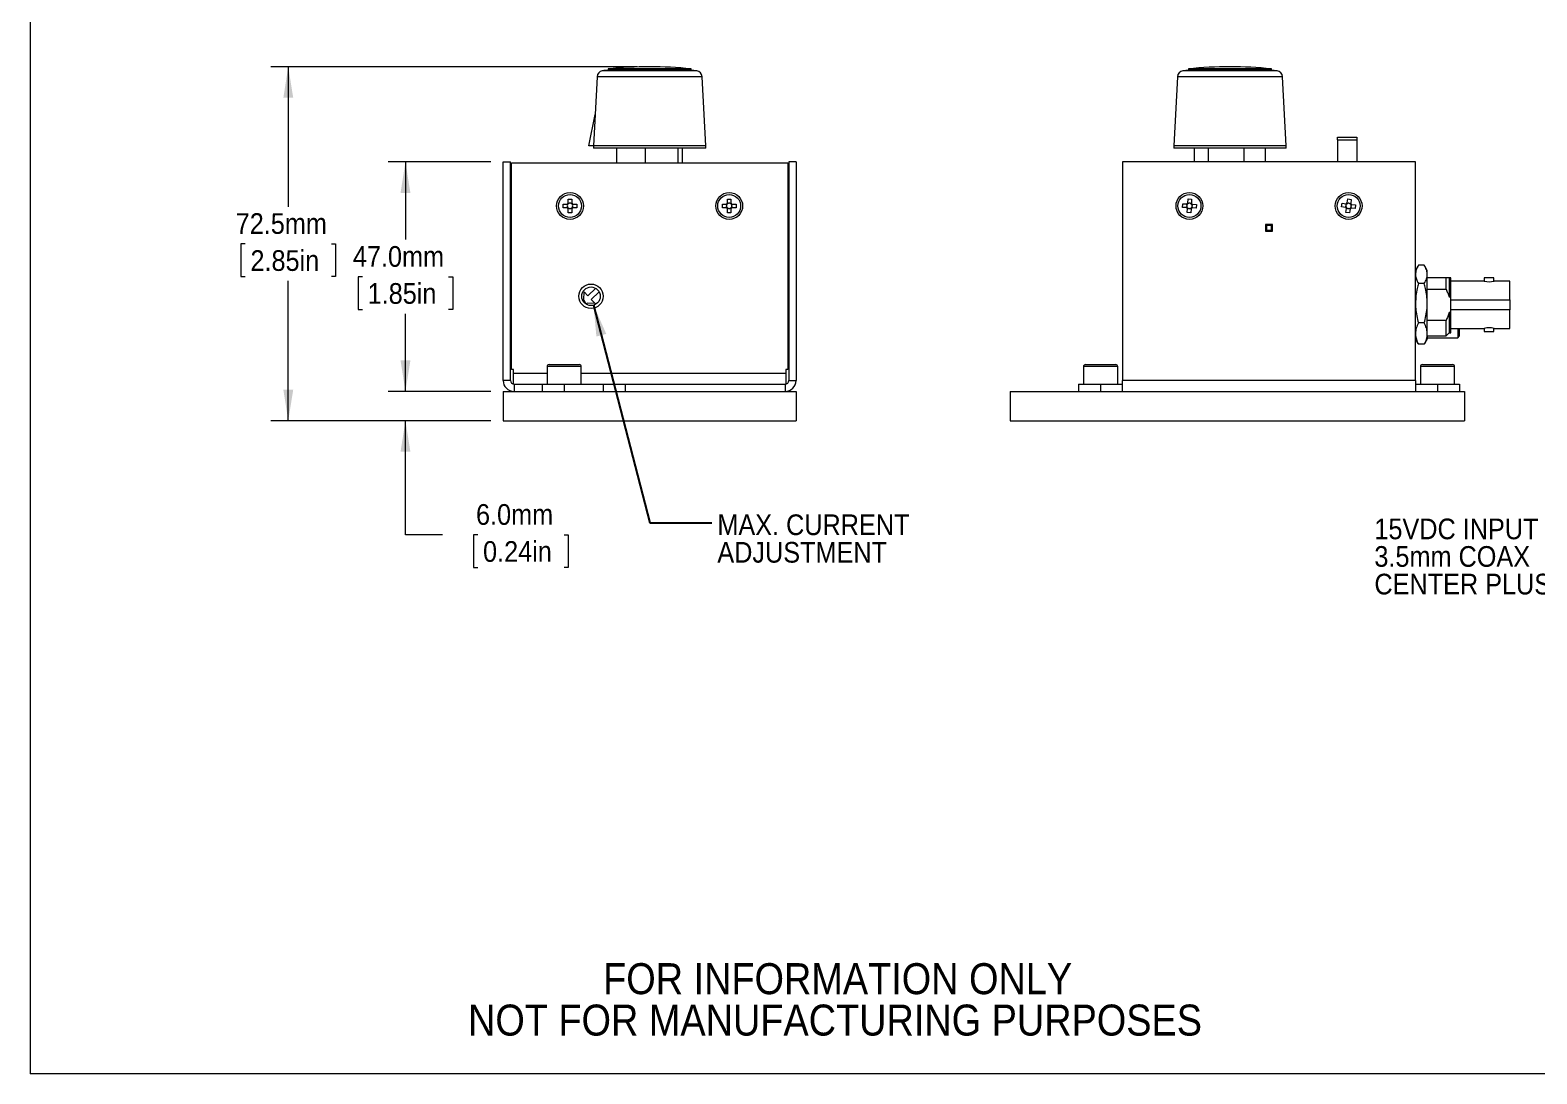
# Model space of a CAD drawing. Header units: millimetres. Extents: x 2 to 278, y 1 to 215.
# Drawn here: x 1.6 to 155.9, y 0.9 to 107.8 of the extents above; entities that cross this region are included whole.
import ezdxf

# ---------------------------------------------------------------- set-up
doc = ezdxf.new("R2010")
doc.units = ezdxf.units.MM
doc.styles.add('SLDTEXTSTYLE0', font='GOTHIC.TTF', dxfattribs={"width": 0.913})
doc.styles.get("Standard").update_dxf_attribs({"font": 'GOTHIC.TTF'})
doc.dimstyles.new('SLDDIMSTYLE0', dxfattribs={"dimtxt": 2.116667, "dimasz": 3.175, "dimexe": 0, "dimexo": 0.0625, "dimgap": 0.529167, "dimtad": 0, "dimtih": 1, "dimtoh": 1, "dimdec": 1, "dimlfac": 2, "dimrnd": 1e-09, "dimzin": 4, "dimdsep": 46, "dimtxsty": 'SLDTEXTSTYLE0', "dimsah": 1, "dimcen": 0.09, "dimadec": 0, "dimazin": 1, "dimtfac": 1, "dimtdec": 1, "dimtofl": 0, "dimtmove": 0, "dimatfit": 3, "dimfxl": 1, "dimfrac": 2, "dimtolj": 1, "dimtzin": 12, "dimarcsym": 0})
doc.dimstyles.new('SLDDIMSTYLE1', dxfattribs={"dimtxt": 2.116667, "dimasz": 3.175, "dimexe": 0, "dimexo": 0.0625, "dimgap": 0.529167, "dimtad": 0, "dimtih": 1, "dimtoh": 1, "dimdec": 1, "dimlfac": 2, "dimrnd": 1e-09, "dimzin": 12, "dimdsep": 46, "dimtxsty": 'SLDTEXTSTYLE0', "dimsah": 1, "dimcen": 0.09, "dimadec": 0, "dimazin": 3, "dimtfac": 1, "dimtdec": 1, "dimtofl": 0, "dimtmove": 0, "dimatfit": 3, "dimfxl": 1, "dimfrac": 2, "dimtolj": 1, "dimtzin": 12, "dimarcsym": 0})
doc.dimstyles.new('SLDDIMSTYLE2', dxfattribs={"dimtxt": 2.116667, "dimasz": 3.175, "dimexe": 0, "dimexo": 0.0625, "dimgap": 0.529167, "dimtad": 0, "dimtih": 1, "dimtoh": 1, "dimdec": 1, "dimlfac": 2, "dimrnd": 1e-09, "dimzin": 4, "dimdsep": 46, "dimtxsty": 'SLDTEXTSTYLE0', "dimsah": 1, "dimcen": 0.09, "dimadec": 0, "dimazin": 1, "dimtfac": 1, "dimtdec": 1, "dimtmove": 0, "dimatfit": 0, "dimfxl": 1, "dimfrac": 2, "dimtolj": 1, "dimtzin": 12, "dimarcsym": 0})
doc.dimstyles.new('SLDDIMSTYLE3', dxfattribs={"dimtxt": 0.18, "dimasz": 3.175, "dimexe": 0, "dimexo": 0.0625, "dimgap": 0, "dimtad": 0, "dimtih": 1, "dimtoh": 1, "dimdec": 0, "dimrnd": 1e-09, "dimzin": 0, "dimdsep": 46, "dimtxsty": 'STANDARD', "dimsah": 1, "dimcen": 0.09, "dimadec": 0, "dimazin": 0, "dimtfac": 3.175, "dimtdec": 0, "dimtofl": 0, "dimtmove": 0, "dimatfit": 3, "dimfxl": 1, "dimfrac": 2, "dimtolj": 1, "dimtzin": 0, "dimarcsym": 0})

# ---------------------------------------------------------------- blocks, each defined once
blk = doc.blocks.new('SW_NOTE_2')
at = {"color": 0, "linetype": 'Continuous', "lineweight": 0, "char_height": 3.175, "attachment_point": 2, "style": 'SLDTEXTSTYLE0'}
for s, insert in [('FOR INFORMATION ONLY ', (25.65, 4.06)), ('NOT FOR MANUFACTURING PURPOSES', (25.38, -0.18))]:
    blk.add_mtext(s, dxfattribs=dict(at, insert=insert))
blk = doc.blocks.new('_D_6')
at = {"color": 7, "linetype": 'Continuous', "lineweight": 0}
for p, q in [((63.74, 104.03), (26.24, 104.03)), ((28.01, 104.03), (28.01, 89.69)), ((23.6, 85.9), (23.17, 85.9)), ((23.17, 85.9), (23.17, 82.54)), ((32.43, 85.9), (32.86, 85.9)), ((32.86, 85.9), (32.86, 82.54)), ((23.17, 82.54), (23.6, 82.54)), ((28.01, 67.78), (28.01, 82.11)), ((32.86, 82.54), (32.43, 82.54)), ((48.74, 67.78), (26.24, 67.78))]:
    blk.add_line(p, q, dxfattribs=at)
for points in [[(28.01, 104.03), (27.51, 100.85), (28.52, 100.85)], [(28.01, 67.78), (28.52, 70.95), (27.51, 70.95)]]:
    blk.add_solid(points, dxfattribs=at)
at = {"color": 7, "linetype": 'Continuous', "lineweight": 0, "char_height": 2.117, "attachment_point": 1, "style": 'SLDTEXTSTYLE0'}
for s, insert in [('72.5mm', (22.63, 89.03)), ('2.85in', (24.14, 85.24))]:
    blk.add_mtext(s, dxfattribs=dict(at, insert=insert))
blk = doc.blocks.new('_D_7')
at = {"color": 7, "linetype": 'Continuous', "lineweight": 0}
for p, q in [((40.01, 70.78), (40.01, 77.13)), ((48.74, 70.78), (38.24, 70.78)), ((48.74, 67.78), (38.24, 67.78)), ((40.01, 56.11), (40.01, 67.78)), ((43.82, 56.11), (40.01, 56.11)), ((47.42, 56.11), (46.99, 56.11)), ((46.99, 56.11), (46.99, 52.74)), ((56.25, 56.11), (56.68, 56.11)), ((56.68, 56.11), (56.68, 52.74)), ((46.99, 52.74), (47.42, 52.74)), ((56.68, 52.74), (56.25, 52.74))]:
    blk.add_line(p, q, dxfattribs=at)
for points in [[(40.01, 70.78), (40.52, 73.95), (39.51, 73.95)], [(40.01, 67.78), (39.51, 64.6), (40.52, 64.6)]]:
    blk.add_solid(points, dxfattribs=at)
at = {"color": 7, "linetype": 'Continuous', "lineweight": 0, "char_height": 2.117, "attachment_point": 1, "style": 'SLDTEXTSTYLE0'}
for s, insert in [('6.0mm', (47.24, 59.24)), ('0.24in', (47.96, 55.45))]:
    blk.add_mtext(s, dxfattribs=dict(at, insert=insert))
blk = doc.blocks.new('_D_8')
at = {"color": 7, "linetype": 'Continuous', "lineweight": 0}
for p, q in [((48.74, 94.28), (38.24, 94.28)), ((40.01, 94.28), (40.01, 86.32)), ((35.6, 82.53), (35.17, 82.53)), ((35.17, 82.53), (35.17, 79.16)), ((44.43, 82.53), (44.86, 82.53)), ((44.86, 82.53), (44.86, 79.16)), ((35.17, 79.16), (35.6, 79.16)), ((40.01, 70.78), (40.01, 78.73)), ((44.86, 79.16), (44.43, 79.16)), ((48.74, 70.78), (38.24, 70.78))]:
    blk.add_line(p, q, dxfattribs=at)
for points in [[(40.01, 94.28), (39.51, 91.1), (40.52, 91.1)], [(40.01, 70.78), (40.52, 73.95), (39.51, 73.95)]]:
    blk.add_solid(points, dxfattribs=at)
at = {"color": 7, "linetype": 'Continuous', "lineweight": 0, "char_height": 2.117, "attachment_point": 1, "style": 'SLDTEXTSTYLE0'}
for s, insert in [('47.0mm', (34.63, 85.66)), ('1.85in', (36.14, 81.87))]:
    blk.add_mtext(s, dxfattribs=dict(at, insert=insert))
blk = doc.blocks.new('SW_NOTE_5')
at = {"color": 0, "linetype": 'Continuous', "lineweight": 0, "attachment_point": 1, "style": 'SLDTEXTSTYLE0'}
for s, insert, char_height in [('MAX. CURRENT ', (0.56, 0.87), 2.1167), ('ADJUSTMENT', (0.56, -1.95), 2.117)]:
    blk.add_mtext(s, dxfattribs=dict(at, insert=insert, char_height=char_height))
blk = doc.blocks.new('SW_NOTE_6')
at = {"color": 0, "linetype": 'Continuous', "lineweight": 0, "attachment_point": 1, "style": 'SLDTEXTSTYLE0'}
for s, insert, char_height in [('15VDC INPUT', (-25.54, 6.53), 2.1167), ('3.5mm COAX', (-25.54, 3.71), 2.117), ('CENTER PLUS POLE', (-25.54, 0.88), 2.1167)]:
    blk.add_mtext(s, dxfattribs=dict(at, insert=insert, char_height=char_height))

msp = doc.modelspace()

# ---------------------------------------------------------------- linework, layer by layer
at = {"color": 7, "linetype": 'Continuous', "lineweight": 0}
for p, q in [((1.579, 214.645), (1.579, 0.903)), ((60.764, 103.676), (60.172, 103.593)), ((69.856, 103.593), (60.172, 103.593)), ((60.31, 103.612), (60.323, 103.676)), ((60.323, 103.676), (60.758, 103.676)), ((60.758, 103.675), (60.758, 103.676)), ((60.764, 103.801), (60.764, 103.676)), ((68.422, 103.801), (60.764, 103.801)), ((69.264, 103.676), (60.764, 103.676)), ((65.015, 104.026), (65.013, 104.026)), ((69.264, 103.801), (68.422, 103.801)), ((69.264, 103.676), (69.264, 103.801)), ((69.856, 103.593), (69.264, 103.676)), ((120.195, 103.676), (119.603, 103.593)), ((129.287, 103.593), (119.603, 103.593)), ((120.195, 103.801), (120.195, 103.676)), ((121.906, 103.801), (120.195, 103.801)), ((128.695, 103.676), (120.195, 103.676)), ((128.695, 103.801), (121.906, 103.801)), ((124.446, 104.026), (124.444, 104.026)), ((128.695, 103.676), (128.695, 103.801)), ((129.287, 103.593), (128.695, 103.676)), ((59.635, 103.007), (59.264, 95.926)), ((70.393, 103.007), (59.635, 103.007)), ((70.764, 95.926), (70.393, 103.007)), ((119.066, 103.007), (118.695, 95.926)), ((129.824, 103.007), (119.066, 103.007)), ((130.195, 95.926), (129.824, 103.007)), ((58.799, 95.926), (59.433, 99.151)), ((59.274, 95.926), (58.799, 95.926)), ((59.264, 95.926), (59.264, 95.676)), ((70.764, 95.926), (59.264, 95.926)), ((69.625, 95.676), (59.264, 95.676)), ((61.647, 94.176), (61.647, 95.676)), ((64.587, 94.176), (64.587, 95.676)), ((67.954, 94.176), (67.954, 95.676)), ((68.381, 94.176), (68.381, 95.676)), ((70.764, 95.676), (69.625, 95.676)), ((70.764, 95.676), (70.764, 95.926)), ((118.695, 95.926), (118.695, 95.676)), ((130.195, 95.926), (118.695, 95.926)), ((121.01, 95.676), (118.695, 95.676)), ((120.804, 94.276), (120.804, 95.676)), ((130.195, 95.676), (121.01, 95.676)), ((122.255, 94.276), (122.255, 95.676)), ((125.896, 94.276), (125.896, 95.676)), ((128.086, 94.276), (128.086, 95.676)), ((130.195, 95.676), (130.195, 95.926)), ((135.445, 96.801), (137.445, 96.801)), ((135.445, 96.551), (135.445, 96.801)), ((135.445, 96.551), (135.445, 94.276)), ((135.445, 96.551), (137.445, 96.551)), ((137.445, 96.801), (137.445, 96.551)), ((137.445, 96.551), (137.445, 94.276)), ((50.014, 71.901), (50.014, 94.276)), ((50.014, 94.276), (50.764, 94.276)), ((50.764, 71.901), (50.764, 94.276)), ((50.864, 73.026), (50.864, 94.176)), ((50.864, 94.176), (79.164, 94.176)), ((79.164, 94.176), (79.164, 73.026)), ((79.264, 94.276), (79.264, 71.901)), ((80.014, 94.276), (79.264, 94.276)), ((80.014, 94.276), (80.014, 71.901)), ((113.445, 94.276), (113.445, 71.901)), ((143.445, 94.276), (113.445, 94.276)), ((143.445, 71.901), (143.445, 94.276)), ((56.164, 89.961), (56.58, 89.961)), ((56.164, 89.591), (56.164, 89.961)), ((56.58, 89.591), (56.164, 89.591)), ((56.595, 89.847), (56.595, 89.961)), ((56.595, 89.591), (56.595, 89.705)), ((56.679, 90.476), (57.049, 90.476)), ((56.679, 90.059), (56.679, 90.476)), ((56.679, 90.044), (56.793, 90.044)), ((56.793, 89.507), (56.679, 89.507)), ((56.679, 89.076), (56.679, 89.492)), ((56.935, 90.044), (57.049, 90.044)), ((57.049, 89.507), (56.935, 89.507)), ((57.049, 90.476), (57.049, 90.059)), ((57.049, 89.492), (57.049, 89.076)), ((57.133, 89.961), (57.133, 89.847)), ((57.133, 89.705), (57.133, 89.591)), ((57.147, 89.961), (57.564, 89.961)), ((57.564, 89.591), (57.147, 89.591)), ((57.564, 89.961), (57.564, 89.591)), ((72.464, 89.961), (72.88, 89.961)), ((72.464, 89.591), (72.464, 89.961)), ((72.88, 89.591), (72.464, 89.591)), ((72.895, 89.847), (72.895, 89.961)), ((72.895, 89.591), (72.895, 89.705)), ((72.979, 90.476), (73.349, 90.476)), ((72.979, 90.059), (72.979, 90.476)), ((72.979, 90.044), (73.093, 90.044)), ((73.093, 89.507), (72.979, 89.507)), ((72.979, 89.076), (72.979, 89.492)), ((73.235, 90.044), (73.349, 90.044)), ((73.349, 89.507), (73.235, 89.507)), ((73.349, 90.476), (73.349, 90.059)), ((73.349, 89.492), (73.349, 89.076)), ((73.433, 89.961), (73.433, 89.847)), ((73.433, 89.705), (73.433, 89.591)), ((73.447, 89.961), (73.864, 89.961)), ((73.864, 89.591), (73.447, 89.591)), ((73.864, 89.961), (73.864, 89.591)), ((119.586, 89.63), (119.606, 90)), ((120.001, 89.607), (119.586, 89.63)), ((119.606, 90), (120.022, 89.976)), ((120.016, 89.606), (120.023, 89.72)), ((120.031, 89.862), (120.037, 89.976)), ((120.071, 89.087), (120.094, 89.503)), ((120.209, 89.511), (120.095, 89.518)), ((120.125, 90.054), (120.239, 90.048)), ((120.126, 90.069), (120.15, 90.485)), ((120.15, 90.485), (120.519, 90.464)), ((120.464, 89.497), (120.351, 89.503)), ((120.381, 90.04), (120.495, 90.034)), ((120.519, 90.464), (120.496, 90.048)), ((120.559, 89.69), (120.553, 89.576)), ((120.574, 89.945), (120.567, 89.832)), ((120.983, 89.552), (120.567, 89.575)), ((120.588, 89.945), (121.004, 89.921)), ((121.004, 89.921), (120.983, 89.552)), ((135.877, 89.68), (135.924, 90.047)), ((136.29, 89.628), (135.877, 89.68)), ((135.924, 90.047), (136.337, 89.995)), ((136.305, 89.626), (136.319, 89.739)), ((136.324, 89.104), (136.376, 89.518)), ((136.337, 89.88), (136.351, 89.993)), ((136.491, 89.518), (136.378, 89.532)), ((136.445, 90.066), (136.558, 90.051)), ((136.447, 90.08), (136.499, 90.493)), ((136.499, 90.493), (136.866, 90.447)), ((136.745, 89.486), (136.632, 89.5)), ((136.699, 90.033), (136.812, 90.019)), ((136.866, 90.447), (136.814, 90.034)), ((136.853, 89.671), (136.838, 89.559)), ((137.266, 89.504), (136.853, 89.557)), ((136.885, 89.926), (136.87, 89.813)), ((136.899, 89.924), (137.313, 89.872)), ((137.313, 89.872), (137.266, 89.504)), ((57.049, 89.076), (56.679, 89.076)), ((73.349, 89.076), (72.979, 89.076)), ((79.164, 88.017), (79.264, 88.026)), ((120.44, 89.066), (120.071, 89.087)), ((120.464, 89.482), (120.44, 89.066)), ((136.691, 89.058), (136.324, 89.104)), ((136.743, 89.471), (136.691, 89.058)), ((79.164, 87.035), (79.264, 87.026)), ((128.795, 87.876), (128.095, 87.876)), ((128.095, 87.876), (128.095, 87.176)), ((128.195, 87.775), (128.095, 87.876)), ((128.195, 87.276), (128.095, 87.176)), ((128.095, 87.176), (128.795, 87.176)), ((128.195, 87.775), (128.195, 87.276)), ((128.694, 87.775), (128.195, 87.775)), ((128.195, 87.276), (128.694, 87.276)), ((128.694, 87.775), (128.795, 87.876)), ((128.694, 87.276), (128.694, 87.775)), ((128.694, 87.276), (128.795, 87.176)), ((128.795, 87.176), (128.795, 87.876)), ((143.69, 83.604), (143.445, 83.161)), ((144.345, 83.699), (143.745, 83.699)), ((144.645, 83.161), (144.4, 83.604)), ((144.345, 81.838), (143.745, 81.838)), ((144.645, 82.768), (144.645, 83.161)), ((144.645, 79.815), (144.645, 82.768)), ((146.567, 82.422), (144.645, 82.422)), ((146.567, 81.252), (146.567, 82.422)), ((146.884, 82.422), (146.884, 80.453)), ((147.075, 82.422), (146.884, 82.422)), ((147.075, 80.453), (147.075, 82.422)), ((150.491, 82.066), (147.075, 82.066)), ((150.491, 82.422), (150.491, 82.066)), ((151.482, 82.422), (150.491, 82.422)), ((151.482, 82.066), (151.482, 82.422)), ((153.107, 82.066), (151.482, 82.066)), ((153.107, 80.175), (153.107, 82.066)), ((58.279, 80.175), (58.302, 80.988)), ((58.302, 80.988), (58.697, 80.57)), ((58.697, 80.57), (59.508, 81.337)), ((59.852, 80.974), (59.04, 80.207)), ((144.645, 81.252), (146.567, 81.252)), ((146.884, 80.453), (147.075, 80.453)), ((147.075, 78.853), (147.075, 80.453)), ((58.176, 80.078), (58.279, 80.175)), ((58.622, 79.812), (58.519, 79.715)), ((59.435, 79.789), (58.622, 79.812)), ((59.04, 80.207), (59.435, 79.789)), ((144.645, 76.7), (144.645, 79.815)), ((147.075, 78.853), (146.884, 78.853)), ((146.884, 78.853), (146.884, 76.796)), ((147.075, 80.175), (153.107, 80.175)), ((153.107, 79.131), (147.075, 79.131)), ((147.075, 76.796), (147.075, 78.853)), ((153.107, 80.175), (153.107, 79.131)), ((153.107, 77.24), (153.107, 79.131)), ((144.345, 77.792), (143.745, 77.792)), ((146.567, 78.055), (144.645, 78.055)), ((146.567, 76.478), (146.567, 78.055)), ((147.075, 77.24), (150.491, 77.24)), ((147.77, 77.24), (147.77, 76.276)), ((147.92, 77.24), (147.92, 76.426)), ((150.491, 77.24), (150.491, 76.91)), ((151.482, 77.24), (153.107, 77.24)), ((151.482, 76.91), (151.482, 77.24)), ((143.445, 76.146), (143.69, 75.703)), ((143.745, 75.608), (143.692, 75.704)), ((144.345, 75.608), (143.745, 75.608)), ((144.398, 75.704), (144.345, 75.608)), ((144.4, 75.703), (144.645, 76.146)), ((144.616, 76.026), (144.67, 76.226)), ((144.645, 76.146), (144.645, 76.7)), ((144.645, 76.478), (146.567, 76.478)), ((144.67, 76.226), (144.67, 76.478)), ((144.67, 76.276), (147.77, 76.276)), ((146.567, 76.478), (146.884, 76.796)), ((146.884, 76.796), (147.075, 76.796)), ((147.77, 76.276), (147.92, 76.426)), ((150.491, 76.91), (151.482, 76.91)), ((51.064, 73.026), (50.864, 73.026)), ((51.064, 72.644), (51.064, 73.026)), ((51.064, 71.533), (51.064, 72.644)), ((51.064, 72.644), (54.514, 72.644)), ((54.514, 73.326), (54.514, 71.526)), ((58.014, 73.326), (54.514, 73.326)), ((54.714, 73.526), (57.814, 73.526)), ((58.014, 71.526), (58.014, 73.326)), ((58.014, 72.644), (78.964, 72.644)), ((79.164, 73.026), (78.964, 73.026)), ((78.964, 73.026), (78.964, 72.644)), ((78.964, 72.644), (78.964, 71.533)), ((109.445, 73.326), (109.445, 71.526)), ((112.945, 73.326), (109.445, 73.326)), ((109.645, 73.526), (112.744, 73.526)), ((112.744, 73.526), (112.745, 73.526)), ((112.945, 71.526), (112.945, 73.326)), ((143.945, 73.326), (143.945, 71.526)), ((147.445, 73.326), (143.945, 73.326)), ((144.145, 73.526), (147.245, 73.526)), ((147.445, 71.526), (147.445, 73.326)), ((50.764, 71.901), (50.014, 71.901)), ((51.139, 71.526), (51.139, 70.776)), ((51.139, 71.526), (54.014, 71.526)), ((54.014, 71.526), (54.014, 70.776)), ((54.014, 71.526), (56.264, 71.526)), ((56.264, 71.526), (56.264, 70.776)), ((56.264, 71.526), (60.264, 71.526)), ((60.264, 71.526), (60.264, 70.776)), ((60.264, 71.526), (62.514, 71.526)), ((62.514, 71.526), (62.514, 70.776)), ((62.514, 71.526), (78.889, 71.526)), ((78.889, 71.526), (78.889, 70.776)), ((79.264, 71.901), (80.014, 71.901)), ((108.945, 71.526), (108.945, 70.776)), ((108.945, 71.526), (111.195, 71.526)), ((111.195, 71.526), (111.195, 70.776)), ((111.195, 71.526), (113.445, 71.526)), ((143.445, 71.901), (113.445, 71.901)), ((113.445, 70.776), (113.445, 71.901)), ((143.445, 71.901), (143.445, 70.776)), ((143.445, 71.526), (145.695, 71.526)), ((145.695, 71.526), (145.695, 70.776)), ((145.695, 71.526), (147.945, 71.526)), ((147.945, 71.526), (147.945, 70.776)), ((50.014, 70.776), (50.014, 67.776)), ((50.014, 70.776), (80.014, 70.776)), ((80.014, 70.776), (80.014, 67.776)), ((101.945, 70.776), (101.945, 67.776)), ((101.945, 70.776), (148.445, 70.776)), ((148.445, 70.776), (148.445, 67.776)), ((50.014, 67.776), (80.014, 67.776)), ((101.945, 67.776), (148.445, 67.776)), ((277.989, 0.903), (1.579, 0.903))]:
    msp.add_line(p, q, dxfattribs=at)
at = {"color": 7, "linetype": 'Continuous', "lineweight": 0, "flags": 128}
msp.add_lwpolyline([(58.241, 80.139), (58.37, 79.944), (58.482, 79.739)], dxfattribs=at)
at = {"color": 7, "linetype": 'Continuous', "lineweight": 0}
for centre, radius in [((56.864, 89.776), 1.375), ((73.164, 89.776), 1.375), ((120.295, 89.776), 1.375), ((136.595, 89.776), 1.375), ((56.864, 89.776), 1.175), ((73.164, 89.776), 1.175), ((120.295, 89.776), 1.175), ((136.595, 89.776), 1.175), ((59.014, 80.526), 1.25), ((59.014, 80.526), 0.95)]:
    msp.add_circle(centre, radius, dxfattribs=at)
for centre, radius, start, end in [((60.259, 102.974), 0.625, 98, 177), ((65.013, 63.788), 40.238, 90, 96.06196), ((65.015, 63.788), 40.238, 83.93804, 90), ((69.769, 102.974), 0.625, 3, 82), ((119.69, 102.974), 0.625, 98, 177), ((124.444, 63.788), 40.238, 90, 96.06196), ((124.446, 63.788), 40.238, 83.93804, 90), ((129.2, 102.974), 0.625, 3, 82), ((50.888, 90.701), 0.3, 245.5302, 265.36084), ((56.864, 89.776), 0.338, 123.13067, 146.86933), ((56.864, 89.776), 0.338, 213.13067, 236.86933), ((56.864, 89.776), 0.278, 165.15973, 194.84027), ((56.864, 89.776), 0.278, 138.28179, 165.15973), ((56.864, 89.776), 0.278, 194.84027, 221.71821), ((56.864, 89.776), 0.278, 131.71821, 138.28179), ((56.864, 89.776), 0.278, 221.71821, 228.28179), ((56.864, 89.776), 0.278, 104.84027, 131.71821), ((56.864, 89.776), 0.278, 228.28179, 255.15973), ((56.864, 89.776), 0.278, 75.15973, 104.84027), ((56.864, 89.776), 0.278, 255.15973, 284.84027), ((56.864, 89.776), 0.278, 48.28179, 75.15973), ((56.864, 89.776), 0.278, 284.84027, 311.71821), ((56.864, 89.776), 0.338, 33.13067, 56.86933), ((56.864, 89.776), 0.278, 41.71821, 48.28179), ((56.864, 89.776), 0.338, 303.13067, 326.86933), ((56.864, 89.776), 0.278, 311.71821, 318.28179), ((56.864, 89.776), 0.278, 14.84027, 41.71821), ((56.864, 89.776), 0.278, 318.28179, 345.15973), ((56.864, 89.776), 0.278, 345.15973, 14.84027), ((73.164, 89.776), 0.338, 123.13067, 146.86933), ((73.164, 89.776), 0.338, 213.13067, 236.86933), ((73.164, 89.776), 0.278, 165.15973, 194.84027), ((73.164, 89.776), 0.278, 138.28179, 165.15973), ((73.164, 89.776), 0.278, 194.84027, 221.71821), ((73.164, 89.776), 0.278, 131.71821, 138.28179), ((73.164, 89.776), 0.278, 221.71821, 228.28179), ((73.164, 89.776), 0.278, 104.84027, 131.71821), ((73.164, 89.776), 0.278, 228.28179, 255.15973), ((73.164, 89.776), 0.278, 75.15973, 104.84027), ((73.164, 89.776), 0.278, 255.15973, 284.84027), ((73.164, 89.776), 0.278, 48.28179, 75.15973), ((73.164, 89.776), 0.278, 284.84027, 311.71821), ((73.164, 89.776), 0.338, 33.13067, 56.86933), ((73.164, 89.776), 0.278, 41.71821, 48.28179), ((73.164, 89.776), 0.338, 303.13067, 326.86933), ((73.164, 89.776), 0.278, 311.71821, 318.28179), ((73.164, 89.776), 0.278, 14.84027, 41.71821), ((73.164, 89.776), 0.278, 318.28179, 345.15973), ((73.164, 89.776), 0.278, 345.15973, 14.84027), ((79.14, 90.701), 0.3, 274.63916, 294.4698), ((120.295, 89.776), 0.338, 209.90269, 233.64135), ((120.295, 89.776), 0.278, 161.93175, 191.61229), ((120.295, 89.776), 0.338, 119.90269, 143.64135), ((120.295, 89.776), 0.278, 191.61229, 218.49023), ((120.295, 89.776), 0.278, 135.05381, 161.93175), ((120.295, 89.776), 0.278, 218.49023, 225.05381), ((120.295, 89.776), 0.278, 128.49023, 135.05381), ((120.295, 89.776), 0.278, 225.05381, 251.93175), ((120.295, 89.776), 0.278, 101.61229, 128.49023), ((120.295, 89.776), 0.278, 251.93175, 281.61229), ((120.295, 89.776), 0.278, 71.93175, 101.61229), ((120.295, 89.776), 0.278, 281.61229, 308.49023), ((120.295, 89.776), 0.278, 45.05381, 71.93175), ((120.295, 89.776), 0.338, 299.90269, 323.64135), ((120.295, 89.776), 0.278, 308.49023, 315.05381), ((120.295, 89.776), 0.278, 38.49023, 45.05381), ((120.295, 89.776), 0.278, 315.05381, 341.93175), ((120.295, 89.776), 0.338, 29.90269, 53.64135), ((120.295, 89.776), 0.278, 11.61229, 38.49023), ((120.295, 89.776), 0.278, 341.93175, 11.61229), ((136.595, 89.776), 0.338, 205.92827, 229.66693), ((136.595, 89.776), 0.278, 157.95733, 187.63787), ((136.595, 89.776), 0.278, 187.63787, 214.51581), ((136.595, 89.776), 0.338, 115.92827, 139.66693), ((136.595, 89.776), 0.278, 131.07939, 157.95733), ((136.595, 89.776), 0.278, 214.51581, 221.07939), ((136.595, 89.776), 0.278, 221.07939, 247.95733), ((136.595, 89.776), 0.278, 124.51581, 131.07939), ((136.595, 89.776), 0.278, 97.63787, 124.51581), ((136.595, 89.776), 0.278, 247.95733, 277.63787), ((136.595, 89.776), 0.278, 67.95733, 97.63787), ((136.595, 89.776), 0.278, 277.63787, 304.51581), ((136.595, 89.776), 0.278, 41.07939, 67.95733), ((136.595, 89.776), 0.338, 295.92827, 319.66693), ((136.595, 89.776), 0.278, 304.51581, 311.07939), ((136.595, 89.776), 0.278, 311.07939, 337.95733), ((136.595, 89.776), 0.278, 34.51581, 41.07939), ((136.595, 89.776), 0.338, 25.92827, 49.66693), ((136.595, 89.776), 0.278, 7.63787, 34.51581), ((136.595, 89.776), 0.278, 337.95733, 7.63787), ((50.888, 88.851), 0.3, 94.63916, 114.4698), ((79.14, 88.851), 0.3, 65.5302, 85.36084), ((150.987, 84.453), 2.438, 258.27674, 281.72326), ((150.987, 74.853), 2.438, 78.27669, 101.72331), ((54.714, 73.326), 0.2, 90, 180), ((57.814, 73.326), 0.2, 0, 90), ((109.645, 73.326), 0.2, 90, 180), ((112.745, 73.326), 0.2, 0, 90), ((144.145, 73.326), 0.2, 90, 180), ((147.245, 73.326), 0.2, 0, 90), ((51.139, 71.901), 1.125, 180, 270), ((51.139, 71.901), 0.375, 180, 270), ((78.889, 71.901), 0.375, 270, 0), ((78.889, 71.901), 1.125, 270, 0)]:
    msp.add_arc(centre, radius, start, end, dxfattribs=at)
for centre, major_axis, start_param, end_param in [((56.83, 89.776), (0.245, 0), 2.8438465, 3.4393388), ((56.864, 89.81), (0, 0.245), 5.9854392, 6.5809314), ((56.864, 89.741), (0, 0.245), 2.8438465, 3.4393388), ((56.898, 89.776), (0.245, 0), 5.9854392, 6.5809314), ((73.13, 89.776), (0.245, 0), 2.8438465, 3.4393388), ((73.164, 89.81), (0, 0.245), 5.9854392, 6.5809314), ((73.164, 89.741), (0, 0.245), 2.8438465, 3.4393388), ((73.198, 89.776), (0.245, 0), 5.9854392, 6.5809314), ((120.261, 89.778), (0.245, -0.014), 2.8438465, 3.4393388), ((120.293, 89.741), (0.014, 0.245), 2.8438465, 3.4393388), ((120.297, 89.81), (0.014, 0.245), 5.9854392, 6.5809314), ((120.329, 89.774), (0.245, -0.014), 5.9854392, 6.5809314), ((136.561, 89.78), (0.243, -0.031), 2.8438465, 3.4393388), ((136.591, 89.742), (0.031, 0.243), 2.8438465, 3.4393388), ((136.599, 89.81), (0.031, 0.243), 5.9854392, 6.5809314), ((136.629, 89.771), (0.243, -0.031), 5.9854392, 6.5809314)]:
    msp.add_ellipse(centre, major_axis=major_axis, ratio=0.9901159, start_param=start_param, end_param=end_param, dxfattribs=at)
for points, knots in [([(56.656, 89.961), (56.652, 89.961), (56.629, 89.961), (56.604, 89.961), (56.583, 89.961), (56.58, 89.961)], [0, 0, 0, 0, 0.1614483, 0.87379999, 1, 1, 1, 1]), ([(56.58, 89.591), (56.583, 89.591), (56.604, 89.591), (56.629, 89.591), (56.652, 89.591), (56.656, 89.591)], [0, 0, 0, 0, 0.12620001, 0.8385517, 1, 1, 1, 1]), ([(56.679, 90.059), (56.679, 90.056), (56.679, 90.036), (56.679, 90.011), (56.679, 89.988), (56.679, 89.983)], [0, 0, 0, 0, 0.12619994, 0.83855187, 1, 1, 1, 1]), ([(56.679, 89.568), (56.679, 89.564), (56.679, 89.541), (56.679, 89.516), (56.679, 89.495), (56.679, 89.492)], [0, 0, 0, 0, 0.1614483, 0.8737999, 1, 1, 1, 1]), ([(57.049, 89.983), (57.049, 89.988), (57.049, 90.011), (57.049, 90.036), (57.049, 90.056), (57.049, 90.059)], [0, 0, 0, 0, 0.16144813, 0.87380006, 1, 1, 1, 1]), ([(57.049, 89.492), (57.049, 89.495), (57.049, 89.516), (57.049, 89.541), (57.049, 89.564), (57.049, 89.568)], [0, 0, 0, 0, 0.1262001, 0.8385517, 1, 1, 1, 1]), ([(57.147, 89.961), (57.144, 89.961), (57.124, 89.961), (57.099, 89.961), (57.076, 89.961), (57.071, 89.961)], [0, 0, 0, 0, 0.1262, 0.8385518, 1, 1, 1, 1]), ([(57.071, 89.591), (57.076, 89.591), (57.099, 89.591), (57.124, 89.591), (57.144, 89.591), (57.147, 89.591)], [0, 0, 0, 0, 0.1614482, 0.8738, 1, 1, 1, 1]), ([(72.956, 89.961), (72.952, 89.961), (72.929, 89.961), (72.904, 89.961), (72.883, 89.961), (72.88, 89.961)], [0, 0, 0, 0, 0.1614482, 0.8738, 1, 1, 1, 1]), ([(72.88, 89.591), (72.883, 89.591), (72.904, 89.591), (72.929, 89.591), (72.952, 89.591), (72.956, 89.591)], [0, 0, 0, 0, 0.1262, 0.8385518, 1, 1, 1, 1]), ([(72.979, 90.059), (72.979, 90.056), (72.979, 90.036), (72.979, 90.011), (72.979, 89.988), (72.979, 89.983)], [0, 0, 0, 0, 0.12619994, 0.83855187, 1, 1, 1, 1]), ([(72.979, 89.568), (72.979, 89.564), (72.979, 89.541), (72.979, 89.516), (72.979, 89.495), (72.979, 89.492)], [0, 0, 0, 0, 0.1614483, 0.8737999, 1, 1, 1, 1]), ([(73.349, 89.983), (73.349, 89.988), (73.349, 90.011), (73.349, 90.036), (73.349, 90.056), (73.349, 90.059)], [0, 0, 0, 0, 0.16144813, 0.87380006, 1, 1, 1, 1]), ([(73.349, 89.492), (73.349, 89.495), (73.349, 89.516), (73.349, 89.541), (73.349, 89.564), (73.349, 89.568)], [0, 0, 0, 0, 0.1262001, 0.8385517, 1, 1, 1, 1]), ([(73.447, 89.961), (73.444, 89.961), (73.424, 89.961), (73.399, 89.961), (73.376, 89.961), (73.371, 89.961)], [0, 0, 0, 0, 0.12620001, 0.8385517, 1, 1, 1, 1]), ([(73.371, 89.591), (73.376, 89.591), (73.399, 89.591), (73.424, 89.591), (73.444, 89.591), (73.447, 89.591)], [0, 0, 0, 0, 0.1614483, 0.87379999, 1, 1, 1, 1]), ([(120.001, 89.607), (120.005, 89.607), (120.025, 89.606), (120.05, 89.604), (120.073, 89.603), (120.077, 89.603)], [0, 0, 0, 0, 0.1262001, 0.8385517, 1, 1, 1, 1]), ([(120.098, 89.972), (120.094, 89.972), (120.07, 89.974), (120.046, 89.975), (120.025, 89.976), (120.022, 89.976)], [0, 0, 0, 0, 0.1614482, 0.8737999, 1, 1, 1, 1]), ([(120.099, 89.579), (120.098, 89.575), (120.097, 89.551), (120.096, 89.526), (120.094, 89.506), (120.094, 89.503)], [0, 0, 0, 0, 0.1614481, 0.8737999, 1, 1, 1, 1]), ([(120.126, 90.069), (120.126, 90.066), (120.125, 90.046), (120.123, 90.021), (120.122, 89.998), (120.122, 89.993)], [0, 0, 0, 0, 0.12620007, 0.83855188, 1, 1, 1, 1]), ([(120.464, 89.482), (120.464, 89.485), (120.465, 89.506), (120.466, 89.531), (120.468, 89.554), (120.468, 89.558)], [0, 0, 0, 0, 0.1262001, 0.8385517, 1, 1, 1, 1]), ([(120.491, 89.973), (120.492, 89.977), (120.493, 90), (120.494, 90.025), (120.495, 90.045), (120.496, 90.048)], [0, 0, 0, 0, 0.1614483, 0.8737999, 1, 1, 1, 1]), ([(120.492, 89.579), (120.496, 89.579), (120.519, 89.578), (120.544, 89.576), (120.564, 89.575), (120.567, 89.575)], [0, 0, 0, 0, 0.1614482, 0.8737999, 1, 1, 1, 1]), ([(120.588, 89.945), (120.585, 89.945), (120.565, 89.946), (120.54, 89.947), (120.517, 89.949), (120.512, 89.949)], [0, 0, 0, 0, 0.1262001, 0.8385518, 1, 1, 1, 1]), ([(136.29, 89.628), (136.294, 89.627), (136.314, 89.625), (136.338, 89.622), (136.362, 89.619), (136.366, 89.618)], [0, 0, 0, 0, 0.1262, 0.8385517, 1, 1, 1, 1]), ([(136.412, 89.985), (136.408, 89.986), (136.385, 89.989), (136.36, 89.992), (136.34, 89.994), (136.337, 89.995)], [0, 0, 0, 0, 0.1614483, 0.8737999, 1, 1, 1, 1]), ([(136.385, 89.593), (136.385, 89.589), (136.382, 89.566), (136.379, 89.541), (136.376, 89.521), (136.376, 89.518)], [0, 0, 0, 0, 0.1614482, 0.8737999, 1, 1, 1, 1]), ([(136.447, 90.08), (136.447, 90.077), (136.444, 90.057), (136.441, 90.032), (136.438, 90.009), (136.437, 90.005)], [0, 0, 0, 0, 0.1262001, 0.8385518, 1, 1, 1, 1]), ([(136.743, 89.471), (136.743, 89.474), (136.746, 89.494), (136.749, 89.519), (136.752, 89.542), (136.752, 89.547)], [0, 0, 0, 0, 0.1261999, 0.8385518, 1, 1, 1, 1]), ([(136.778, 89.566), (136.782, 89.566), (136.805, 89.563), (136.83, 89.56), (136.85, 89.557), (136.853, 89.557)], [0, 0, 0, 0, 0.1614482, 0.8737999, 1, 1, 1, 1]), ([(136.804, 89.958), (136.805, 89.963), (136.808, 89.986), (136.811, 90.011), (136.814, 90.031), (136.814, 90.034)], [0, 0, 0, 0, 0.1614483, 0.8737999, 1, 1, 1, 1]), ([(136.899, 89.924), (136.896, 89.924), (136.876, 89.927), (136.851, 89.93), (136.828, 89.933), (136.824, 89.933)], [0, 0, 0, 0, 0.1262, 0.8385518, 1, 1, 1, 1]), ([(143.745, 83.699), (143.702, 83.624), (143.616, 83.473), (143.521, 83.241), (143.457, 83.006), (143.449, 82.848), (143.445, 82.768)], [0, 0, 0, 0, 0.247889, 0.4957259, 0.7478831, 1, 1, 1, 1]), ([(144.645, 82.768), (144.645, 82.789), (144.643, 82.882), (144.621, 83.048), (144.559, 83.266), (144.468, 83.484), (144.386, 83.627), (144.345, 83.699)], [0, 0, 0, 0, 0.0648841, 0.2966776, 0.5285039, 0.764231, 1, 1, 1, 1]), ([(143.445, 82.768), (143.445, 82.748), (143.447, 82.655), (143.469, 82.489), (143.53, 82.27), (143.622, 82.053), (143.704, 81.91), (143.745, 81.838)], [0, 0, 0, 0, 0.0648841, 0.2966775, 0.5285037, 0.7642307, 1, 1, 1, 1]), ([(143.745, 81.838), (143.701, 81.668), (143.593, 81.254), (143.472, 80.579), (143.454, 80.071), (143.445, 79.815)], [0, 0, 0, 0, 0.256663, 0.6262652, 1, 1, 1, 1]), ([(144.345, 81.838), (144.388, 81.913), (144.474, 82.064), (144.568, 82.295), (144.632, 82.53), (144.641, 82.689), (144.645, 82.768)], [0, 0, 0, 0, 0.2478889, 0.4957259, 0.7478831, 1, 1, 1, 1]), ([(144.645, 79.815), (144.636, 80.068), (144.618, 80.576), (144.498, 81.251), (144.389, 81.668), (144.345, 81.838)], [0, 0, 0, 0, 0.369361, 0.7433376, 1, 1, 1, 1]), ([(146.884, 82.422), (146.843, 82.422), (146.76, 82.422), (146.631, 82.422), (146.567, 82.422)], [0, 0, 0, 0, 0.4969153, 1, 1, 1, 1]), ([(146.567, 81.252), (146.629, 81.123), (146.754, 80.865), (146.841, 80.591), (146.884, 80.453)], [0, 0, 0, 0, 0.4978796, 1, 1, 1, 1]), ([(143.445, 79.815), (143.45, 79.635), (143.461, 79.205), (143.558, 78.526), (143.683, 78.038), (143.745, 77.792)], [0, 0, 0, 0, 0.2627783, 0.6296547, 1, 1, 1, 1]), ([(144.345, 77.792), (144.407, 78.035), (144.531, 78.524), (144.629, 79.203), (144.64, 79.635), (144.645, 79.815)], [0, 0, 0, 0, 0.367144, 0.7372214, 1, 1, 1, 1]), ([(146.884, 78.853), (146.841, 78.717), (146.755, 78.443), (146.63, 78.185), (146.567, 78.055)], [0, 0, 0, 0, 0.4974527, 1, 1, 1, 1]), ([(143.745, 77.792), (143.702, 77.704), (143.616, 77.527), (143.521, 77.255), (143.457, 76.979), (143.449, 76.793), (143.445, 76.7)], [0, 0, 0, 0, 0.247889, 0.4957258, 0.747883, 1, 1, 1, 1]), ([(144.645, 76.7), (144.645, 76.724), (144.643, 76.833), (144.621, 77.028), (144.559, 77.284), (144.468, 77.54), (144.386, 77.708), (144.345, 77.792)], [0, 0, 0, 0, 0.0648841, 0.2966776, 0.5285038, 0.7642309, 1, 1, 1, 1]), ([(143.445, 76.7), (143.445, 76.676), (143.447, 76.566), (143.469, 76.371), (143.53, 76.115), (143.622, 75.86), (143.704, 75.692), (143.745, 75.608)], [0, 0, 0, 0, 0.0648841, 0.2966775, 0.5285038, 0.7642308, 1, 1, 1, 1]), ([(144.345, 75.608), (144.388, 75.696), (144.474, 75.873), (144.568, 76.145), (144.632, 76.421), (144.641, 76.607), (144.645, 76.7)], [0, 0, 0, 0, 0.2478888, 0.4957258, 0.7478831, 1, 1, 1, 1]), ([(144.573, 76.026), (144.602, 76.026), (144.63, 76.026), (144.616, 76.026), (144.616, 76.026)], [0, 0, 0, 0, 0.99575595, 1, 1, 1, 1])]:
    msp.add_open_spline(points, degree=3, knots=knots, dxfattribs=at)

# ---------------------------------------------------------------- block references
for name, p in [('SW_NOTE_5', (71.392, 57.316)), ('SW_NOTE_6', (164.774, 51.232)), ('SW_NOTE_2', (58.62, 8.178))]:
    msp.add_blockref(name, p, dxfattribs=at)

# ---------------------------------------------------------------- dimensions: what is measured, and where the dimension line sits
for base, p1, p2, dimstyle, picture, middle in [((28.014, 104.026), (50.014, 67.776), (65.014, 104.026), 'SLDDIMSTYLE1', '_D_6', (28.014, 85.901)), ((40.014, 94.276), (50.014, 70.776), (50.014, 94.276), 'SLDDIMSTYLE0', '_D_8', (40.014, 82.526)), ((40.014, 70.776), (50.014, 67.776), (50.014, 70.776), 'SLDDIMSTYLE2', '_D_7', (40.014, 56.108))]:
    dim = msp.add_linear_dim(base=base, p1=p1, p2=p2, angle=90, dimstyle=dimstyle, dxfattribs=at)
    dim.commit()
    dim.dimension.update_dxf_attribs({"geometry": picture, "text_midpoint": middle, "dimtype": 160})

# ---------------------------------------------------------------- leaders
msp.add_leader([(59.274, 79.612), (65.042, 57.316), (71.392, 57.316)], dimstyle='SLDDIMSTYLE3', dxfattribs=at)

doc.saveas('drawing.dxf')
